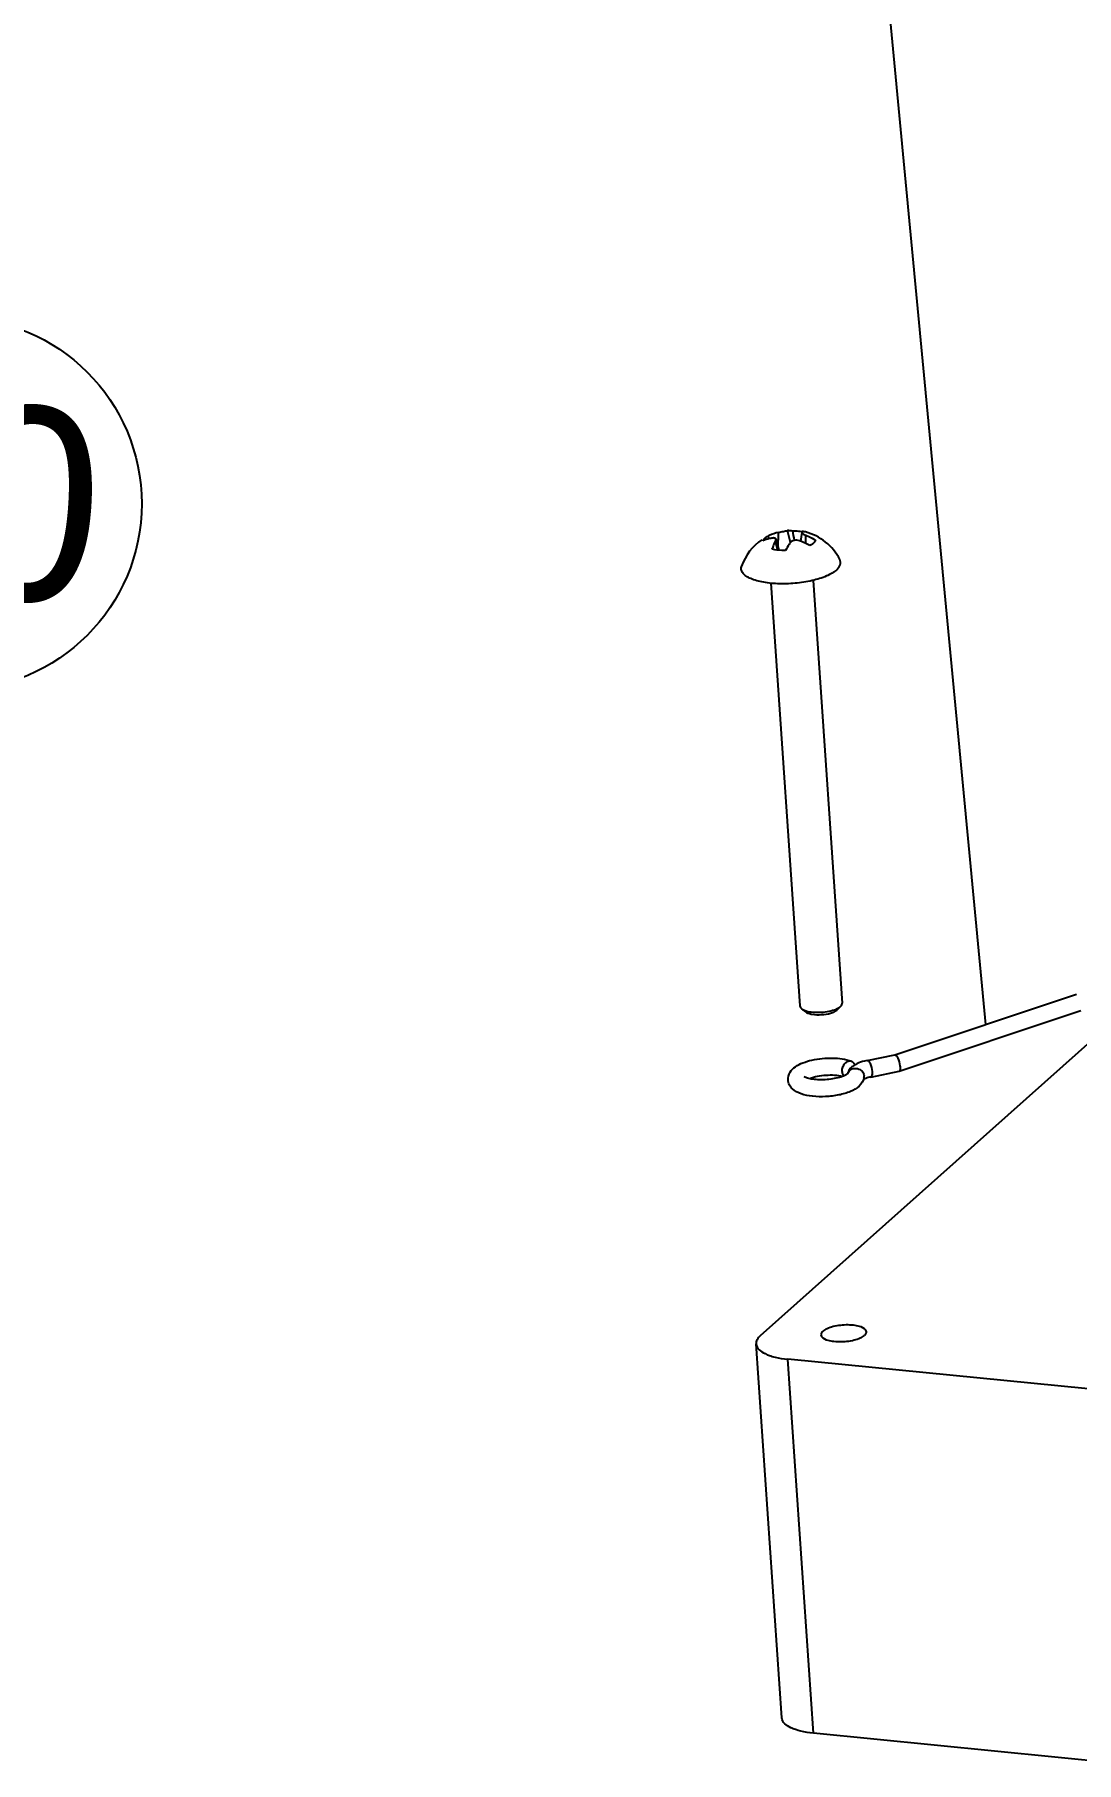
# Model space of a CAD drawing. Extents: x -425 to 6552, y -3049 to 3105.
# Drawn here: x -49 to -6.9, y -1674.2 to -1604.4 of the extents above; entities that cross this region are included whole.
import ezdxf

# ---------------------------------------------------------------- set-up
doc = ezdxf.new("R2010")
doc.units = 0
doc.layers.get('0').update_dxf_attribs({"linetype": 'CONTINUOUS'})
doc.layers.add('DIM', color=1, linetype='CONTINUOUS')
doc.styles.add('TEXTSTYLE_3', font='GOTHIC.TTF')

msp = doc.modelspace()

# ---------------------------------------------------------------- linework, layer by layer
at = {"color": 7, "linetype": 'CONTINUOUS'}
for p, q in [((-19.355, -1624.817), (-19.369, -1624.695)), ((-19.355, -1624.817), (-19.369, -1624.695)), ((-18.977, -1625.196), (-18.973, -1624.559)), ((-18.489, -1624.965), (-18.603, -1624.485)), ((-18.033, -1624.559), (-18.075, -1624.918)), ((-17.869, -1625.006), (-17.867, -1624.669)), ((-19.001, -1625.273), (-19.086, -1624.915)), ((-19.071, -1624.838), (-18.956, -1625.278)), ((-19.277, -1626.613), (-18.103, -1643.688)), ((-17.571, -1626.495), (-16.397, -1643.571)), ((-19.697, -1656.999), (-4.45, -1643.407)), ((-14.278, -1645.663), (-6.945, -1643.214)), ((-6.945, -1643.214), (-6.942, -1643.213)), ((-17.862, -1643.928), (-18.028, -1643.804)), ((-16.614, -1643.851), (-16.604, -1643.842)), ((-16.604, -1643.842), (-16.456, -1643.696)), ((-16.468, -1643.707), (-16.456, -1643.696)), ((-14.098, -1646.324), (-6.765, -1643.875)), ((-15.383, -1645.886), (-14.275, -1645.662)), ((-15.247, -1646.557), (-14.101, -1646.325)), ((-14.098, -1646.324), (-14.101, -1646.325)), ((-18.836, -1672.447), (-19.875, -1657.339)), ((-17.558, -1673.062), (-18.596, -1657.954)), ((24.407, -1662.218), (-18.596, -1657.954)), ((25.445, -1677.326), (-17.558, -1673.062))]:
    msp.add_line(p, q, dxfattribs=at)
for centre, radius, start, end in [((-18.616, -1626.25), 1.728, 114.92917, 115.83215), ((-18.611, -1626.264), 1.743, 101.98775, 114.89197), ((-18.524, -1624.919), 0.442, 93.5428, 100.31939), ((-137.392, -1645.081), 120.768, 9.62943, 9.81343), ((-18.301, -1626.525), 2.024, 81.68784, 81.99673), ((-18.288, -1626.439), 1.938, 80.32894, 81.69581), ((-18.268, -1626.316), 1.813, 79.31861, 80.32548), ((-18.418, -1626.634), 2.16, 27.08501, 75.66758), ((-18.418, -1626.634), 2.16, 124.40558, 160.77788), ((-17.576, -1642.971), 0.955, 253.08294, 253.32831), ((-17.027, -1642.913), 0.977, 292.87607, 295.67142), ((-16.043, -1646.308), 0.357, 183.88238, 191.64467), ((-15.898, -1646.519), 0.299, 161.6706, 165.14684), ((-15.729, -1646.545), 0.47, 164.5311, 165.48989), ((-15.898, -1646.519), 0.299, 147.21452, 161.60046), ((-15.722, -1646.547), 0.477, 157.81628, 164.51123), ((-15.81, -1646.532), 0.296, 351.202, 3.86948)]:
    msp.add_arc(centre, radius, start, end, dxfattribs=at)
for points, knots in [([(-19.231, -1624.79), (-19.264, -1624.795), (-19.391, -1624.822), (-19.515, -1624.864), (-19.603, -1624.903)], [0, 0, 0, 0, 0.255451, 1, 1, 1, 1]), ([(-19.603, -1624.903), (-19.599, -1624.894), (-19.58, -1624.853), (-19.549, -1624.819), (-19.523, -1624.795)], [0, 0, 0, 0, 0.22208, 1, 1, 1, 1]), ([(-19.523, -1624.795), (-19.513, -1624.786), (-19.465, -1624.747), (-19.412, -1624.716), (-19.369, -1624.695)], [0, 0, 0, 0, 0.223891, 1, 1, 1, 1]), ([(-19.071, -1624.838), (-19.074, -1624.827), (-19.088, -1624.805), (-19.126, -1624.787), (-19.176, -1624.782), (-19.212, -1624.786), (-19.231, -1624.79)], [0, 0, 0, 0, 0.187258, 0.402911, 0.673685, 1, 1, 1, 1]), ([(-18.973, -1624.559), (-18.903, -1624.544), (-18.78, -1624.52), (-18.656, -1624.494), (-18.603, -1624.485)], [0, 0, 0, 0, 0.570303, 1, 1, 1, 1]), ([(-18.551, -1624.478), (-18.538, -1624.477), (-18.484, -1624.477), (-18.43, -1624.486), (-18.391, -1624.497)], [0, 0, 0, 0, 0.24605, 1, 1, 1, 1]), ([(-18.391, -1624.497), (-18.359, -1624.497), (-18.235, -1624.498), (-18.11, -1624.507), (-18.019, -1624.52)], [0, 0, 0, 0, 0.259652, 1, 1, 1, 1]), ([(-18.033, -1624.559), (-18.034, -1624.567), (-18.019, -1624.588), (-17.985, -1624.612), (-17.932, -1624.641), (-17.89, -1624.659), (-17.867, -1624.669)], [0, 0, 0, 0, 0.1158, 0.327238, 0.630454, 1, 1, 1, 1]), ([(-18.012, -1624.543), (-18.015, -1624.544), (-18.023, -1624.546), (-18.032, -1624.553), (-18.033, -1624.559)], [0, 0, 0, 0, 0.329207, 1, 1, 1, 1]), ([(-17.932, -1624.534), (-17.938, -1624.534), (-17.965, -1624.534), (-17.992, -1624.538), (-18.012, -1624.543)], [0, 0, 0, 0, 0.24145, 1, 1, 1, 1]), ([(-17.867, -1624.669), (-17.833, -1624.683), (-17.696, -1624.744), (-17.566, -1624.819), (-17.473, -1624.883)], [0, 0, 0, 0, 0.24799, 1, 1, 1, 1]), ([(-19.219, -1625.236), (-19.21, -1625.207), (-19.173, -1625.097), (-19.126, -1624.99), (-19.086, -1624.915)], [0, 0, 0, 0, 0.264571, 1, 1, 1, 1]), ([(-18.685, -1625.289), (-18.733, -1625.289), (-18.912, -1625.286), (-19.092, -1625.266), (-19.219, -1625.236)], [0, 0, 0, 0, 0.268581, 1, 1, 1, 1]), ([(-19.086, -1624.915), (-19.083, -1624.908), (-19.072, -1624.885), (-19.066, -1624.856), (-19.071, -1624.838)], [0, 0, 0, 0, 0.292399, 1, 1, 1, 1]), ([(-18.495, -1624.974), (-18.512, -1624.998), (-18.58, -1625.1), (-18.641, -1625.206), (-18.685, -1625.289)], [0, 0, 0, 0, 0.235233, 1, 1, 1, 1]), ([(-18.126, -1624.899), (-18.16, -1624.887), (-18.232, -1624.872), (-18.364, -1624.877), (-18.461, -1624.925), (-18.495, -1624.974)], [0, 0, 0, 0, 0.275045, 0.547054, 1, 1, 1, 1]), ([(-17.707, -1625.091), (-17.741, -1625.072), (-17.876, -1624.999), (-18.017, -1624.938), (-18.126, -1624.899)], [0, 0, 0, 0, 0.252202, 1, 1, 1, 1]), ([(-17.553, -1624.991), (-17.563, -1625), (-17.611, -1625.038), (-17.664, -1625.07), (-17.707, -1625.091)], [0, 0, 0, 0, 0.223891, 1, 1, 1, 1]), ([(-17.473, -1624.883), (-17.477, -1624.892), (-17.496, -1624.933), (-17.527, -1624.967), (-17.553, -1624.991)], [0, 0, 0, 0, 0.22208, 1, 1, 1, 1]), ([(-16.632, -1626.08), (-16.684, -1626.127), (-16.812, -1626.216), (-17.133, -1626.375), (-17.633, -1626.526), (-18.298, -1626.628), (-18.984, -1626.648), (-19.528, -1626.591), (-19.906, -1626.497), (-20.13, -1626.412), (-20.304, -1626.31), (-20.425, -1626.193), (-20.483, -1626.057), (-20.472, -1625.964), (-20.458, -1625.923)], [0, 0, 0, 0, 0.049659, 0.10875, 0.251042, 0.414026, 0.580206, 0.731492, 0.796674, 0.85294, 0.899695, 0.937553, 0.969214, 1, 1, 1, 1]), ([(-16.632, -1626.08), (-16.595, -1626.048), (-16.533, -1625.982), (-16.472, -1625.87), (-16.457, -1625.755), (-16.479, -1625.683), (-16.496, -1625.651)], [0, 0, 0, 0, 0.298912, 0.550839, 0.774774, 1, 1, 1, 1]), ([(-16.456, -1643.696), (-16.438, -1643.678), (-16.407, -1643.64), (-16.396, -1643.592), (-16.397, -1643.571)], [0, 0, 0, 0, 0.548827, 1, 1, 1, 1]), ([(-18.103, -1643.688), (-18.102, -1643.71), (-18.084, -1643.756), (-18.049, -1643.788), (-18.028, -1643.804)], [0, 0, 0, 0, 0.45126, 1, 1, 1, 1]), ([(-18.028, -1643.804), (-18.017, -1643.812), (-17.963, -1643.847), (-17.902, -1643.87), (-17.854, -1643.885)], [0, 0, 0, 0, 0.216122, 1, 1, 1, 1]), ([(-17.862, -1643.928), (-17.83, -1643.952), (-17.746, -1643.99), (-17.537, -1644.04), (-17.233, -1644.048), (-16.932, -1644.002), (-16.726, -1643.927), (-16.645, -1643.878), (-16.614, -1643.851)], [0, 0, 0, 0, 0.090975, 0.20845, 0.495202, 0.784747, 0.905356, 1, 1, 1, 1]), ([(-17.85, -1643.886), (-17.76, -1643.913), (-17.559, -1643.945), (-17.247, -1643.947), (-16.935, -1643.907), (-16.736, -1643.851), (-16.647, -1643.813)], [0, 0, 0, 0, 0.229943, 0.496167, 0.76442, 1, 1, 1, 1]), ([(-16.604, -1643.794), (-16.594, -1643.789), (-16.556, -1643.77), (-16.521, -1643.748), (-16.496, -1643.73)], [0, 0, 0, 0, 0.270218, 1, 1, 1, 1]), ([(-14.275, -1645.662), (-14.254, -1645.658), (-14.197, -1645.706), (-14.123, -1645.848), (-14.078, -1645.996), (-14.064, -1646.102)], [0, 0, 0, 0, 0.127025, 0.36354, 1, 1, 1, 1]), ([(-18.583, -1646.678), (-18.591, -1646.571), (-18.53, -1646.35), (-18.287, -1646.122), (-17.975, -1645.968), (-17.608, -1645.861), (-17.2, -1645.798), (-16.664, -1645.778), (-16.261, -1645.827), (-16.022, -1645.915)], [0, 0, 0, 0, 0.10888, 0.214113, 0.327848, 0.457527, 0.599206, 0.743352, 1, 1, 1, 1]), ([(-16.183, -1646.427), (-16.216, -1646.456), (-16.323, -1646.512), (-16.617, -1646.616), (-16.986, -1646.669), (-17.367, -1646.672), (-17.625, -1646.646), (-17.811, -1646.6), (-17.908, -1646.561), (-17.934, -1646.54)], [0, 0, 0, 0, 0.072945, 0.197205, 0.51702, 0.681922, 0.829978, 0.944178, 1, 1, 1, 1]), ([(-16.399, -1646.332), (-16.403, -1646.273), (-16.385, -1646.153), (-16.298, -1646.003), (-16.17, -1645.904), (-16.064, -1645.899), (-16.022, -1645.915)], [0, 0, 0, 0, 0.273346, 0.54802, 0.792085, 1, 1, 1, 1]), ([(-16.328, -1646.51), (-16.336, -1646.502), (-16.367, -1646.464), (-16.385, -1646.416), (-16.393, -1646.38)], [0, 0, 0, 0, 0.235436, 1, 1, 1, 1]), ([(-16.174, -1646.418), (-16.174, -1646.418), (-16.176, -1646.416), (-16.178, -1646.424), (-16.181, -1646.425), (-16.183, -1646.427)], [0, 0, 0, 0, 0.047361, 0.409764, 1, 1, 1, 1]), ([(-16.149, -1646.357), (-16.112, -1646.299), (-15.993, -1646.207), (-15.772, -1646.197), (-15.58, -1646.307), (-15.519, -1646.444), (-15.515, -1646.512)], [0, 0, 0, 0, 0.246546, 0.502548, 0.756578, 1, 1, 1, 1]), ([(-16.022, -1645.915), (-16.007, -1645.92), (-15.944, -1645.953), (-15.906, -1646.02), (-15.892, -1646.071)], [0, 0, 0, 0, 0.235806, 1, 1, 1, 1]), ([(-15.383, -1645.886), (-15.421, -1645.894), (-15.565, -1645.927), (-15.706, -1645.975), (-15.804, -1646.022)], [0, 0, 0, 0, 0.264718, 1, 1, 1, 1]), ([(-15.383, -1645.886), (-15.361, -1645.882), (-15.304, -1645.928), (-15.234, -1646.075), (-15.198, -1646.223), (-15.19, -1646.33)], [0, 0, 0, 0, 0.12942, 0.363815, 1, 1, 1, 1]), ([(-15.19, -1646.33), (-15.187, -1646.382), (-15.183, -1646.456), (-15.22, -1646.551), (-15.247, -1646.557)], [0, 0, 0, 0, 0.654925, 1, 1, 1, 1]), ([(-14.064, -1646.102), (-14.057, -1646.152), (-14.049, -1646.222), (-14.073, -1646.316), (-14.098, -1646.324)], [0, 0, 0, 0, 0.658184, 1, 1, 1, 1]), ([(-15.517, -1646.577), (-15.538, -1646.708), (-15.696, -1646.957), (-16.082, -1647.166), (-16.546, -1647.3), (-17.062, -1647.362), (-17.576, -1647.351), (-18.036, -1647.264), (-18.367, -1647.1), (-18.539, -1646.884), (-18.578, -1646.748), (-18.583, -1646.678)], [0, 0, 0, 0, 0.108996, 0.222765, 0.356249, 0.50375, 0.648989, 0.777109, 0.887525, 0.942772, 1, 1, 1, 1]), ([(-17.723, -1646.616), (-17.509, -1646.533), (-17.052, -1646.459), (-16.588, -1646.471), (-16.367, -1646.524)], [0, 0, 0, 0, 0.501109, 1, 1, 1, 1]), ([(-15.247, -1646.557), (-15.279, -1646.563), (-15.38, -1646.587), (-15.48, -1646.619), (-15.54, -1646.657)], [0, 0, 0, 0, 0.318861, 1, 1, 1, 1]), ([(-17.178, -1656.826), (-17.191, -1656.837), (-17.23, -1656.876), (-17.257, -1656.933), (-17.255, -1656.972)], [0, 0, 0, 0, 0.298692, 1, 1, 1, 1]), ([(-15.421, -1656.846), (-15.427, -1656.749), (-15.63, -1656.639), (-15.884, -1656.587), (-16.169, -1656.565), (-16.467, -1656.581), (-16.752, -1656.63), (-16.993, -1656.707), (-17.129, -1656.782), (-17.178, -1656.826)], [0, 0, 0, 0, 0.153772, 0.282513, 0.435863, 0.599545, 0.757521, 0.89472, 1, 1, 1, 1]), ([(-15.497, -1656.992), (-15.485, -1656.981), (-15.445, -1656.942), (-15.418, -1656.885), (-15.421, -1656.846)], [0, 0, 0, 0, 0.298692, 1, 1, 1, 1]), ([(-19.697, -1656.999), (-19.751, -1657.048), (-19.842, -1657.147), (-19.879, -1657.281), (-19.875, -1657.339)], [0, 0, 0, 0, 0.55563, 1, 1, 1, 1]), ([(-19.875, -1657.339), (-19.862, -1657.517), (-19.611, -1657.699), (-19.321, -1657.812), (-19.015, -1657.9), (-18.769, -1657.937), (-18.596, -1657.954)], [0, 0, 0, 0, 0.360377, 0.495885, 0.648973, 1, 1, 1, 1]), ([(-17.255, -1656.972), (-17.248, -1657.069), (-17.045, -1657.179), (-16.792, -1657.231), (-16.507, -1657.253), (-16.209, -1657.237), (-15.923, -1657.188), (-15.683, -1657.111), (-15.547, -1657.036), (-15.497, -1656.992)], [0, 0, 0, 0, 0.153772, 0.282513, 0.435863, 0.599545, 0.757521, 0.89472, 1, 1, 1, 1]), ([(-17.558, -1673.062), (-17.73, -1673.045), (-17.976, -1673.008), (-18.283, -1672.92), (-18.572, -1672.807), (-18.824, -1672.625), (-18.836, -1672.447)], [0, 0, 0, 0, 0.351027, 0.504115, 0.639623, 1, 1, 1, 1])]:
    msp.add_open_spline(points, degree=3, knots=knots, dxfattribs=at)
for points in [[(-17.884, -1624.541), (-17.899, -1624.537), (-17.916, -1624.535), (-17.932, -1624.534)], [(-16.496, -1643.73), (-16.487, -1643.723), (-16.477, -1643.715), (-16.468, -1643.707)], [(-16.072, -1646.219), (-16.11, -1646.263), (-16.142, -1646.313), (-16.164, -1646.367)], [(-15.982, -1646.132), (-16.014, -1646.158), (-16.045, -1646.187), (-16.072, -1646.219)], [(-15.804, -1646.022), (-15.867, -1646.053), (-15.927, -1646.089), (-15.982, -1646.132)]]:
    msp.add_open_spline(points, degree=3, dxfattribs=at)
at = {"layer": 'DIM', "color": 1, "linetype": 'CONTINUOUS'}
msp.add_line((-14.877, -1599.483), (-10.612, -1644.439), dxfattribs=at)
msp.add_circle((-52.199, -1623.4), 7.524, dxfattribs=at)

# ---------------------------------------------------------------- texts
at = {"layer": 'DIM', "color": 1, "linetype": 'CONTINUOUS', "insert": (-57.646, -1618.886), "char_height": 7.8261, "width": 15.73945, "attachment_point": 1, "rotation": 356.03574, "style": 'TEXTSTYLE_3'}
msp.add_mtext('40', dxfattribs=at)

doc.saveas('drawing.dxf')
